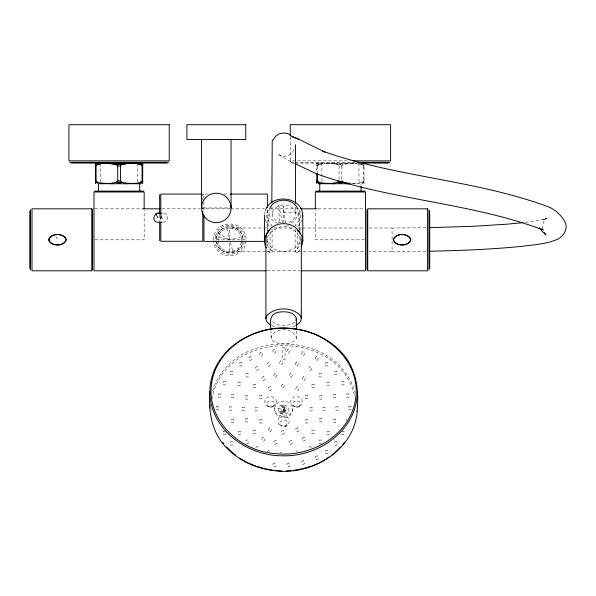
<?xml version="1.0" encoding="UTF-8"?>
<svg xmlns="http://www.w3.org/2000/svg" width="596" height="596" viewBox="0 0 596 596"><rect width="100%" height="100%" fill="white"/><g stroke="black" fill="none" stroke-linecap="round" stroke-linejoin="round"><path stroke-width="0.45" stroke-dasharray="2.98 2.23" d="M137.594 181.936L137.639 164.869M100.515 181.936L100.597 164.869M267.194 231.196L269.444 209.121M364.037 180.782L362.01 182.257L361.921 183.292L363.538 182.257L364.037 180.782L362.01 182.257L358.069 183.196L352.445 183.434M355.983 411.739L356.147 409.936M160.249 216.542L160.249 218.806L161.188 220.811M242.922 240.657C242.877 256.69 216.624 256.69 216.579 240.657C216.661 255.14 239.599 257.397 242.557 243.205L241.134 242.833C238.512 255.423 218.106 253.442 218.054 240.56M217.942 239.808C217.942 233.468 223.411 228 229.751 228L268.543 228M241.134 242.833L241.447 240.56M213.517 239.808C213.361 218.762 246.141 218.762 245.984 239.808M245.865 240.635C245.396 260.631 214.106 260.631 213.636 240.635M244.151 242.11C242.743 259.104 214.851 257.643 215.111 240.575M300.585 237.506C299.624 254.939 269.981 256.161 266.941 239.324A12.814 11.101 0 0 0 269.593 248.256L272.104 251.192L270.033 252.98L266.941 249.53M274.756 408.632C275.143 397.77 294.022 399.164 292.465 410.108C292.085 420.962 273.206 419.569 274.756 408.632C275.039 418.645 292.182 418.645 292.465 408.632M278.421 408.416C276.82 414.525 287.16 416.522 288.807 410.8C290.408 404.691 280.068 402.695 278.421 408.416L283.614 409.608L288.285 411.925M264.579 214.53L265.168 211.059M270.86 338.155C273.542 326.943 293.686 326.943 296.361 338.155L295.936 339.757C289.656 345.293 277.572 345.293 271.284 339.757L270.86 330.728M211.863 399.156C224.23 329.573 338.498 327.45 354.546 395.714M226.353 252.644L226.726 251.192M241.559 239.808C241.477 234.6 237.871 229.728 232.775 228.424L233.148 226.972C225.05 224.677 216.281 231.367 216.467 239.808C216.311 222.569 243.213 222.584 243.034 239.808C242.974 233.923 238.899 228.439 233.148 226.972M295.549 206.864L295.795 214.15L294.886 217.652L292.211 220.542L288.509 222.569L286.974 222.762M280.984 222.733L279.36 222.509L275.687 220.438L273.05 217.51L272.186 213.994L273.095 210.537C277.878 203.08 290.245 203.161 294.931 210.679L295.795 214.15M282.236 414.108L284.992 405.116M317.31 164.548L322.779 163.609L318.838 164.548L316.811 166.023L317.31 164.548L318.927 163.52C329.99 162.753 340.919 165.606 351.856 163.073L361.154 163.535M212.526 390.887C232.373 327.644 337.083 328.433 355.089 392.548M302.06 219.745L300.287 223.709L297.188 227.158L295.124 225.37L297.627 222.427A12.814 11.101 0 0 0 297.635 208.369M293.858 149.797L291.921 152.986L288.203 155.601L283.621 156.443L277.758 154.185L287.011 159.691L294.424 163.334M280.94 413.661L286.281 405.563M255.84 447.559L256.556 446.478L258.426 447.41L258.426 448.885M334.46 163.073L334.006 163.691L324.149 163.073M300.287 249.53L297.188 252.98L295.124 251.192L297.627 248.256A12.814 11.101 0 0 0 299.848 244.8L299.848 235.576M220.304 249.255L221.392 248.167M238.109 231.449L239.197 230.361M346.388 163.073L346.85 163.691L334.006 163.691L337.507 164.548L339.057 166.023L341.791 166.023L343.341 164.548L346.85 163.691L356.706 163.073M279.8 412.909L283.614 409.608L288.807 408.416M294.662 322.041C288.27 326.787 277.282 327.062 271.716 320.931M316.811 166.023L318.838 164.548L316.811 164.548M285.491 426.259C293.59 414.414 269.317 423.436 284.605 426.587C291.235 425.507 290.483 415.688 283.607 416.105C277.408 415.635 275.628 424.531 281.714 426.259M299.52 406.211C307.119 402.233 297.732 392.734 292.405 398.202C287.332 402.352 294.923 410.018 299.52 406.211L296.555 406.874L293.649 406.196M273.579 406.189C281.223 402.315 271.873 392.704 266.524 398.173C261.406 402.24 268.99 410.07 273.579 406.189L270.681 406.859L267.708 406.204M298.462 406.837C306.597 399.111 286.542 399.141 294.685 406.837M272.551 406.822C280.686 399.134 260.638 399.104 268.774 406.822M290.99 222.822C295.772 220.669 299.43 215.201 297.925 209.911M267.224 451.44L269.087 450.509L269.809 451.589M279.68 453.116L281.543 452.178M295.936 451.567L297.18 450.948M278.935 411.925L283.614 409.608L287.428 412.909M292.398 326.899L296.078 325.371M286.557 425.611L283.607 426.326L280.656 425.611M218.374 236.783L229.751 239.808L241.134 236.783M216.914 243.205L218.374 242.833M317.437 163.073L316.811 163.222L316.811 172.482M318.309 163.073L316.811 163.431L320.544 163.073M525.575 222.323L539.246 220.274L545.943 218.68L543.209 219.753L547.202 218.129L544.722 219.991L546.04 218.367C543.448 221.161 542.025 225.176 542.911 228.953M425.939 227.724L392.071 228.045M425.939 251.259L392.071 251.572M290.252 136.76L290.252 160.86L350.515 160.86M290.252 160.86L290.99 162.335L294.387 162.335M295.199 162.335L354.955 162.335M294.238 163.073L292.465 163.073L290.99 162.335M295.027 163.073L357.25 163.073M337.507 164.548L343.341 164.548M361.712 164.235L358.069 163.609L362.01 164.548L364.037 166.023L363.538 164.548M362.01 182.257L364.037 182.257M351.551 183.732L364.037 183.583L364.037 164.548M207.609 194.043L203.929 194.043L203.929 198.252M224.156 194.043L230.592 194.043M203.534 207.937L230.57 207.937M94.92 208.816L141.416 208.816M161.874 208.816L199.995 208.816M200.927 208.816L229.751 208.816M230.682 208.816L264.155 208.816M269.735 208.816L299.49 208.816M318.085 208.816L364.581 208.816M283.614 212.273L298.373 212.273L300.026 231.196M273.795 228L293.254 228M297.903 228L301.621 228M302.552 228L364.551 228M369.073 228L392.071 228L392.071 251.616L369.073 251.616M94.891 239.808L144.165 239.808L144.165 210.388M364.61 239.808L315.336 239.808L315.336 210.388M265.92 251.616L229.751 251.616L229.751 240.717M266.792 251.616L364.551 251.616M266.948 270.8L300.421 270.8M225.392 431.362L223.232 431.362L223.232 434.707L225.392 434.707L225.392 432.838M341.836 431.362L343.989 431.362L343.989 434.707L341.836 434.707L341.836 433.225M246.692 443.372L248.13 443.372L248.13 440.034L245.977 440.034L245.977 443.372M286.959 225.035L288.628 225.251M232.775 228.424L229.751 228L229.751 239.808L218.24 233.17M163.788 213.249C169.152 213.465 168.258 223.254 162.85 221.943M278.004 223.366C272.968 222.107 269.116 217.48 268.856 212.273M271.88 325.677L274.83 326.899M203.929 194.631L202.789 194.065L202.789 200.204M362.01 164.548L364.037 166.023M220.304 230.361L221.392 231.449M238.109 248.167L239.197 249.255M311.38 447.559L310.665 446.478L308.803 447.41L308.803 448.885M280.94 405.563L286.281 413.661M55.942 236.418L57.454 239.741M265.168 219.745L266.941 223.709L270.033 227.158L272.104 225.37L269.593 222.427A12.814 11.101 0 0 1 269.593 208.369M282.236 405.116L284.992 414.108M226.726 228.424L229.751 239.808M230.451 242.438L232.775 251.192M282.601 222.964L278.764 205.329L279.36 222.509M285.439 222.956L283.331 206.067L283.934 223.127M210.91 408.133L211.073 409.936M271.94 206.685L272.186 213.994M358.896 163.073L358.993 183.732M321.862 163.073L321.907 181.936M363.426 166.023L363.426 180.782M361.087 183.732L361.087 185.579M346.745 419.018L346.745 420.493M341.791 166.023L341.791 179.858M340.428 163.52L340.428 164.548M339.057 166.023L339.057 180.782M317.422 166.023L317.422 172.482M299.848 211.826L299.848 231.188M297.188 230.846L297.188 252.98M296.361 330.728L296.361 338.155M295.124 229.058L295.124 251.192M283.614 404.945L283.614 414.272M272.104 229.058L272.104 251.192M270.033 231.77L270.033 252.98M267.38 209.956L267.38 231.278M267.38 238.907L267.38 244.8M203.929 201.85L203.929 211.722M202.789 205.963L202.789 210.008M160.793 215.946L160.793 221.131M159.661 214.903L159.661 221.071M267.38 237.648A12.814 11.101 0 0 1 269.593 234.198L272.104 231.255L275.494 229.08A12.814 11.101 0 0 1 291.727 229.08L295.124 231.255L297.627 234.198A12.814 11.101 0 0 1 299.848 237.648M215.588 235.971L214.992 239.808L244.509 239.808C245.381 223.209 218.926 219.745 215.588 235.971M260.72 352.094L259.647 353.711L259.647 355.186L261.51 356.117L262.59 354.501L262.59 353.026L260.72 352.094M274.063 349.308L272.983 350.925L272.983 352.4L274.853 353.331L275.926 351.714L275.926 350.239L274.063 349.308M270.167 364.879L269.087 366.495L267.224 365.564L267.224 364.089L268.297 362.472L270.167 363.404L270.167 364.879M287.965 349.196L286.892 350.813L286.892 352.288L288.755 353.219L289.835 351.603L289.835 350.128L287.965 349.196M280.753 360.803L279.68 362.413L279.68 363.895L281.543 364.827L282.623 363.21L282.623 361.735L280.753 360.803M274.98 373.364L273.899 374.973L273.899 376.456L275.769 377.387L276.842 375.771L276.842 374.295L274.98 373.364M302.768 351.692L301.695 353.309L301.695 354.784L303.558 355.715L304.638 354.099L304.638 352.623L302.768 351.692M296.391 362.033L295.318 363.649L295.318 365.125L297.18 366.056L298.261 364.447L298.261 362.971L296.391 362.033M282.482 384.062L281.401 385.679L281.401 387.154L283.264 388.085L284.344 386.469L284.344 384.994L282.482 384.062M292.249 375.696L291.176 377.305L289.306 376.374L289.306 374.899L290.386 373.282L292.249 374.214L292.249 375.696M316.342 356.438L315.262 358.054L315.262 359.53L317.124 360.461L318.204 358.844L318.204 357.369L316.342 356.438M263.022 437.151L261.942 438.768L261.942 440.243L263.812 441.174L264.885 439.565L264.885 438.082L263.022 437.151M303.416 376.568L302.336 378.184L302.336 379.659L304.206 380.591L305.279 378.974L305.279 377.499L303.416 376.568M296.95 386.625L295.877 388.242L295.877 389.717L297.739 390.656L298.82 389.039L298.82 387.564L296.95 386.625M311.745 368.909L310.665 370.526L308.803 369.595L308.803 368.119L309.875 366.503L311.745 367.434L311.745 368.909M269.481 427.831L268.409 429.44L268.409 430.915L270.271 431.854L271.351 430.238L271.351 428.762L269.481 427.831M250.886 356.438L249.024 357.369L249.024 358.844L250.096 360.461L251.959 359.53L251.959 358.054L250.886 356.438M257.345 366.503L255.483 367.434L255.483 368.909L256.556 370.526L258.426 369.595L258.426 368.119L257.345 366.503M263.812 376.568L261.942 377.499L261.942 378.974L263.022 380.591L264.885 379.659L264.885 378.184L263.812 376.568M270.271 386.625L268.409 387.564L268.409 389.039L269.481 390.656L271.351 389.717L271.351 388.242L270.271 386.625M283.264 430.394L281.401 431.333L281.401 432.808L282.482 434.417L284.344 433.486L284.344 432.011L283.264 430.394M297.739 427.831L295.877 428.762L295.877 430.238L296.95 431.854L298.82 430.915L298.82 429.44L297.739 427.831M275.769 440.362L273.899 441.293L273.899 442.768L274.98 444.385L276.842 443.446L276.842 441.971L275.769 440.362M291.176 440.437L289.306 441.368L289.306 442.843L290.386 444.46L292.249 443.528L292.249 442.053L291.176 440.437M304.206 437.151L302.336 438.082L302.336 439.565L303.416 441.174L305.279 440.243L305.279 438.768L304.206 437.151M274.853 462.936L272.983 463.867L272.983 465.349L274.063 466.959L275.926 466.027L275.926 464.552L274.853 462.936M288.755 463.047L286.892 463.979L286.892 465.454L287.965 467.07L289.835 466.139L289.835 464.664L288.755 463.047M303.558 460.552L301.695 461.49L301.695 462.965L302.768 464.582L304.638 463.643L304.638 462.168L303.558 460.552M317.124 455.806L315.262 456.737L315.262 458.212L316.342 459.829L318.204 458.898L318.204 457.415L317.124 455.806M285.089 347.662L282.139 347.662L282.139 359.381L285.089 359.381L285.089 347.602M241.909 362.577L239.756 362.577L239.756 365.922L241.909 365.922L241.909 362.577M327.472 362.577L325.319 362.577L325.319 365.922L327.472 365.922L327.472 362.577M232.455 371.189L230.294 371.189L230.294 374.526L232.455 374.526L232.455 371.189M336.926 371.189L334.773 371.189L334.773 374.526L336.926 374.526L336.926 371.189M248.13 373.632L245.977 373.632L245.977 376.977L248.13 376.977L248.13 373.632M321.251 373.632L319.091 373.632L319.091 376.977L321.251 376.977L321.251 373.632M225.392 381.567L223.232 381.567L223.232 384.904L225.392 384.904L225.392 381.567M343.989 381.567L341.836 381.567L341.836 384.904L343.989 384.904L343.989 381.567M240.233 382.14L238.072 382.14L238.072 385.485L240.233 385.485L240.233 382.14M329.148 382.14L326.995 382.14L326.995 385.485L329.148 385.485L329.148 382.14M255.311 384.271L253.158 384.271L253.158 387.616L255.311 387.616L255.311 384.271M314.07 384.271L311.917 384.271L311.917 387.616L314.07 387.616L314.07 384.271M220.483 393.911L218.33 393.911L218.33 397.249L220.483 397.249L220.483 393.911M348.898 393.911L346.745 393.911L346.745 397.249L348.898 397.249L348.898 393.911M233.647 394.485L231.494 394.485L231.494 397.83L233.647 397.83L233.647 394.485M335.734 394.485L333.581 394.485L333.581 397.83L335.734 397.83L335.734 394.485M261.89 395.431L259.737 395.431L259.737 398.769L261.89 398.769L261.89 395.431M307.491 395.431L305.331 395.431L305.331 398.769L307.491 398.769L307.491 395.431M247.526 395.789L245.373 395.789L245.373 399.134L247.526 399.134L247.526 395.789M321.847 395.789L319.694 395.789L319.694 399.134L321.847 399.134L321.847 395.789M218.449 406.465L216.296 406.465L216.296 409.802L218.449 409.802L218.449 406.465M350.932 406.465L348.779 406.465L348.779 409.802L350.932 409.802L350.932 406.465M231.375 406.83L229.222 406.83L229.222 410.175L231.375 410.175L231.375 406.83M338.007 406.83L335.853 406.83L335.853 410.175L338.007 410.175L338.007 406.83M244.3 407.202L242.14 407.202L242.14 410.54L244.3 410.54L244.3 407.202M325.081 407.202L322.928 407.202L322.928 410.54L325.081 410.54L325.081 407.202M257.226 407.567L255.066 407.567L255.066 410.912L257.226 410.912L257.226 407.567M312.155 407.567L310.002 407.567L310.002 410.912L312.155 410.912L312.155 407.567M247.526 418.615L245.373 418.615L245.373 421.953L247.526 421.953L247.526 418.615M321.847 418.615L319.694 418.615L319.694 421.953L321.847 421.953L321.847 418.615M233.647 419.174L231.494 419.174L231.494 422.519L233.647 422.519L233.647 419.174M335.734 419.174L333.581 419.174L333.581 422.519L335.734 422.519L335.734 419.174M261.89 419.711L259.737 419.711L259.737 423.048L261.89 423.048L261.89 419.711M307.491 419.711L305.331 419.711L305.331 423.048L307.491 423.048L307.491 419.711M255.311 430.126L253.158 430.126L253.158 433.471L255.311 433.471L255.311 430.126M314.07 430.126L311.917 430.126L311.917 433.471L314.07 433.471L314.07 430.126M240.233 431.526L238.072 431.526L238.072 434.864L240.233 434.864L240.233 431.526M329.148 431.526L326.995 431.526L326.995 434.864L329.148 434.864L329.148 431.526M321.251 440.034L319.091 440.034L319.091 443.372L321.251 443.372L321.251 440.034M232.455 441.74L230.294 441.74L230.294 445.078L232.455 445.078L232.455 441.74M336.926 441.74L334.773 441.74L334.773 445.078L336.926 445.078L336.926 441.74M327.472 450.345L325.319 450.345L325.319 453.69L327.472 453.69L327.472 450.345"/><path stroke-width="0.89" d="M295.527 144.776L295.43 203.214M142.69 180.782L140.663 182.257L140.574 183.292L142.191 182.257L142.69 180.782L140.663 182.257L136.722 183.196L125.041 183.732L125.495 183.114L131.098 183.434M209.829 391.9C210.224 350.441 254.663 323.047 293.09 328.657C311.589 330.862 329.61 339.064 342.097 353.1C355.656 367.628 358.852 388.257 357.391 407.396C356.997 448.855 312.557 476.249 274.138 470.639C255.639 468.434 237.618 460.231 225.124 446.203C211.573 431.668 208.376 411.039 209.829 391.9C210.112 429.798 247.906 456.543 283.614 455.798C319.322 456.543 357.108 429.798 357.391 391.9M209.829 407.396L210.083 404.662M161.985 218.806C159.087 202.901 145.201 225.266 162.119 222.099M266.472 235.226L265.905 238.996L265.905 318.644L266.472 321.073L268.312 323.36L271.143 325.371M266.226 247.943C263.045 242.192 264.579 234.511 269.414 230.16M302.5 217.138C304.78 197.038 271.687 192.083 265.518 210.261M302.798 215.402L302.798 241.224L301.353 247.154M265.905 318.644L266.472 316.148C274.465 306.493 292.763 306.493 300.757 316.148L301.323 318.644L300.757 321.073L298.909 323.36L296.078 325.371M48.596 239.741C50.653 232.671 64.256 232.671 66.305 239.741C64.435 247.005 49.989 246.513 48.812 239.741C50.861 246.617 64.048 246.617 66.096 239.741C64.048 232.857 50.861 232.857 48.812 239.741M393.196 239.741C395.245 232.671 408.849 232.671 410.905 239.741C409.035 247.005 394.589 246.513 393.405 239.741C395.461 232.857 408.64 232.857 410.689 239.741C408.64 246.617 395.461 246.617 393.405 239.741M295.936 320.38L296.361 318.644C294.819 312.021 285.953 311.38 280.351 311.991C269.846 312.766 269.683 320.834 270.86 329.797M95.963 164.548L101.432 163.609L97.491 164.548L95.464 166.023L95.963 164.548L97.58 163.52C107.511 162.596 117.36 165.472 127.171 163.49M269.779 208.391C274.376 197.194 293.813 197.559 297.776 209.121M267.231 233.863C272.327 220.252 294.893 220.252 299.989 233.863M113.113 163.073L112.651 163.691L110.148 163.386M350.046 183.3L346.85 183.114L346.388 183.732L349.852 183.561M342.856 444.311L344.473 442.239M334.989 452.632L340.614 447.007M125.041 163.073L125.495 163.691L112.651 163.691L116.16 164.548L117.71 166.023L120.444 166.023L121.994 164.548C128.021 162.589 134.383 163.87 140.574 163.52L142.191 164.548L142.69 166.023L140.663 164.548L136.722 163.609L142.191 164.548M125.495 183.114L121.994 182.257L120.444 180.782L117.71 180.782L116.16 182.257C109.388 184.417 102.266 183.076 95.464 182.257M339.057 180.782L337.507 182.257C330.735 184.417 323.613 183.076 316.811 182.257M329.215 456.953L326.183 458.972M331.383 455.337L334.267 453.169M95.464 166.023L97.491 164.548L95.464 164.548M324.589 459.903L319.806 462.705L311.403 466.154M119.073 183.292L121.994 182.257L116.16 182.257L119.073 183.292L119.073 182.257M341.791 180.782L343.341 182.257L337.507 182.257L340.428 183.292L343.341 182.257L346.85 183.114M302.783 468.612L310.538 466.4M293.88 470.289L301.926 468.858M522.908 222.651L506.853 224.2L473.231 226.286L429.56 227.665M286.169 470.922L291.28 470.564M429.56 251.199C460.023 250.573 490.515 249.448 520.852 246.446C533.614 244.718 546.964 244.226 558.81 238.683C563.607 235.502 567.414 229.609 565.775 223.679C562.631 216.609 556.329 210.276 549.221 207.192C476.211 179.716 396.511 177.474 323.047 151.242M353.264 160.86L390.596 160.86L390.596 124.706L290.252 124.706L290.252 135.828M69.643 162.335L168.512 162.335M357.712 162.335L389.858 162.335M71.118 163.073L167.036 163.073M361.675 163.073L388.383 163.073M116.16 164.548L121.994 164.548M142.69 164.548L140.663 164.548L142.69 166.023M95.464 180.782L97.491 182.257L97.58 183.292L95.963 182.257L95.464 180.782L97.491 182.257M316.811 180.782L318.838 182.257L318.927 183.292L317.31 182.257L316.811 180.782L318.838 182.257M140.663 182.257L142.69 182.257M141.2 183.732L98.414 183.732L98.414 191.115M318.309 183.732L349.845 183.732M94.593 191.115L143.561 191.115M315.94 191.115L364.908 191.115M201.88 194.065L160.793 194.065L160.793 213.353M230.592 194.043L267.38 194.043L267.38 207.49M142.347 208.816L160.011 208.816M300.421 208.816L317.161 208.816M157.925 213.249L162.119 213.249M264.624 241.373L203.929 241.373L203.929 215.111M266.017 270.8L93.989 270.8L93.989 208.816M301.353 270.8L365.512 270.8L365.512 208.816M328.403 183.434L334.46 183.732L334.006 183.114M107.056 183.434L113.113 183.732L112.651 183.114M275.948 470.564L281.908 470.982M265.302 468.858L274.242 470.445M256.682 466.4L264.438 468.612M322.853 151.25L324.954 152.069L298.708 139.218L292.055 136.514L288.389 133.832L283.823 132.915L279.241 133.757L275.531 136.372L272.23 140.917L271.821 203.035M298.708 139.218L292.055 136.514M255.826 466.154L247.422 462.705L239.45 458.041M295.251 163.736L316.178 173.734C389.903 200.181 469.901 202.446 543.217 229.937L539.157 227.903M235.845 455.337L232.231 452.632L226.614 447.007M539.164 228.208L546.04 235.025L544.148 232.529M297.806 230.16L300.287 232.917L302.06 236.88L302.798 241.224M222.755 442.239L223.835 443.618M155.839 213.83L157.925 217.674M429.701 211.036L429.701 268.58M428.964 209.561L428.964 270.062M366.987 209.561L366.987 270.062M365.512 208.548L365.512 191.994L315.336 191.994L315.336 208.548M361.087 186.503L361.087 191.115M340.428 182.257L340.428 183.292M319.769 183.732L319.769 191.115M317.422 173.406L317.422 180.782M316.811 173.406L316.811 183.583M301.323 238.996L301.323 318.644M296.361 318.644L296.361 328.865M264.43 215.402L264.43 241.224M231.069 139.464L231.069 207.937A14.758 14.758 0 0 1 208.935 220.714A14.758 14.758 0 0 1 208.935 195.153A14.758 14.758 0 0 1 231.069 207.937M202.789 211.632L202.789 241.283L160.793 241.283L160.793 221.988M201.56 139.464L201.56 207.937M159.661 194.631L159.661 213.971M159.661 221.921L159.661 240.717M144.165 208.548L144.165 191.994L93.989 191.994L93.989 208.548M142.69 163.222L142.69 183.583M142.079 166.023L142.079 180.782M139.74 183.732L139.74 191.115M120.444 166.023L120.444 180.782M119.073 163.52L119.073 164.548M117.71 166.023L117.71 180.782M96.075 166.023L96.075 180.782M95.464 163.222L95.464 183.583M92.514 209.561L92.514 270.062M30.538 209.561L30.538 270.062M29.8 211.036L29.8 268.58M211.662 383.049C205.888 419.577 239.495 450.867 274.242 453.474C309.413 458.168 349.852 436.376 355.566 399.283C361.34 362.755 327.725 331.458 292.986 328.85C257.815 324.164 217.369 345.948 211.662 383.049M169.249 124.706L68.905 124.706L68.905 160.86L169.249 160.86L169.249 124.706M245.738 124.706L186.891 124.706L186.891 139.464L245.738 139.464L245.738 124.706M91.777 208.816L32.013 208.816L32.013 270.8L91.777 270.8L91.777 208.816M427.488 208.816L367.725 208.816L367.725 270.8L427.488 270.8L427.488 208.816"/></g></svg>
